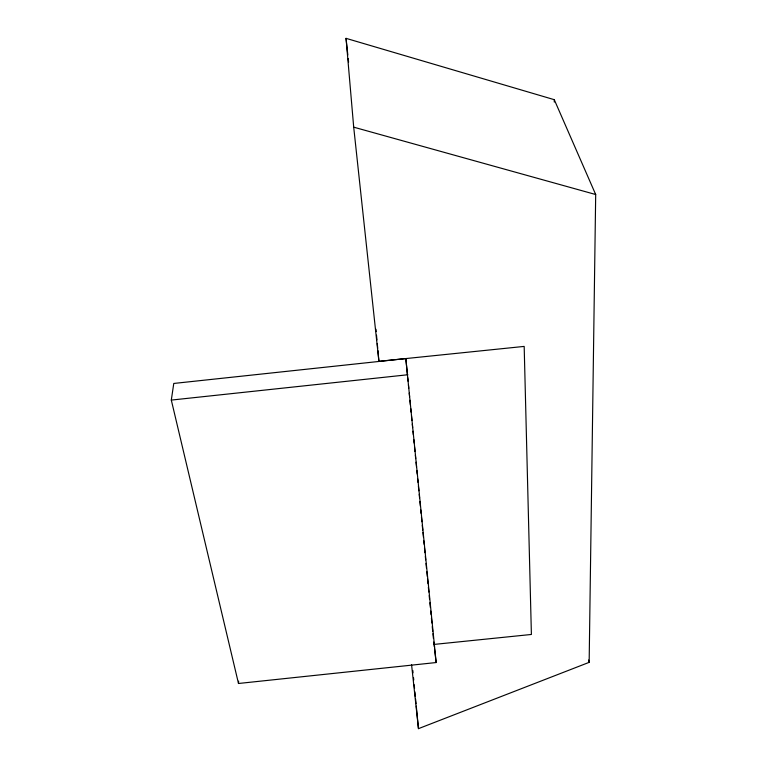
<?xml version="1.0" encoding="UTF-8"?>
<svg xmlns="http://www.w3.org/2000/svg" width="767" height="767" viewBox="0 0 767 767"><rect width="100%" height="100%" fill="white"/><g stroke="black" fill="none" stroke-linecap="round" stroke-linejoin="round"><path stroke-width="1.15" d="M411.582 664.759L418.466 728.65L589.152 662.352L595.691 194.521L554.273 99.681L346.051 38.35L353.702 127.169L378.917 361.334L524.177 346.406L531.397 634.462L434.007 644.424L433.767 642.046M238.489 683.483L171.309 400.086L173.773 383.452L405.829 358.572L436.145 662.544L238.489 683.483L238.614 681.182M171.309 400.086L407.852 374.747M353.702 127.169L595.691 194.521M588.567 660.032L589.152 662.352M434.007 644.424L434.275 646.686M434.544 648.959L436.145 662.544M346.051 38.35L347.825 55.013M348.208 58.589L348.592 62.156M405.829 358.572L407.363 374.056M407.708 377.632L408.063 381.199M408.418 384.775L408.773 388.351M409.242 393.116L409.588 396.683M409.942 400.259L410.412 405.024M410.767 408.6L411.112 412.167M411.467 415.743L411.937 420.508M412.291 424.084L412.646 427.65M412.991 431.227L413.346 434.803M413.816 439.568L414.17 443.134M414.516 446.71L414.985 451.475M415.34 455.052L415.695 458.618M416.05 462.194L416.519 466.959M416.865 470.535L417.219 474.102M417.689 478.867L418.044 482.443M418.398 486.019L418.859 490.784M419.213 494.351L419.568 497.927M419.923 501.503L420.393 506.268M420.738 509.834L421.093 513.411M421.447 516.987L421.917 521.752M422.272 525.318L422.742 530.083M422.972 532.471L423.442 537.236M423.796 540.802L424.141 544.378M424.496 547.954L424.966 552.719M425.321 556.286L425.675 559.862M426.021 563.438L426.49 568.203M426.845 571.77L427.315 576.535M427.555 578.922L428.015 583.687M428.37 587.254L428.839 592.019M429.194 595.595L429.549 599.161M429.894 602.737L430.364 607.502M430.718 611.078L431.073 614.645M431.428 618.221L431.898 622.986M432.243 626.562L432.713 631.327M432.952 633.705L433.422 638.47M412.828 670.502L413.058 672.88M413.518 677.625L413.749 680.003M414.209 684.749L414.554 688.306M414.899 691.863L415.359 696.609M415.589 698.986L416.05 703.732M416.28 706.1L418.466 728.65M375.955 329.235L376.175 331.612M376.501 335.179L376.942 339.934M377.268 343.501L377.709 348.256M377.93 350.634L378.917 361.334M554.273 99.681L554.292 102.069"/></g></svg>
